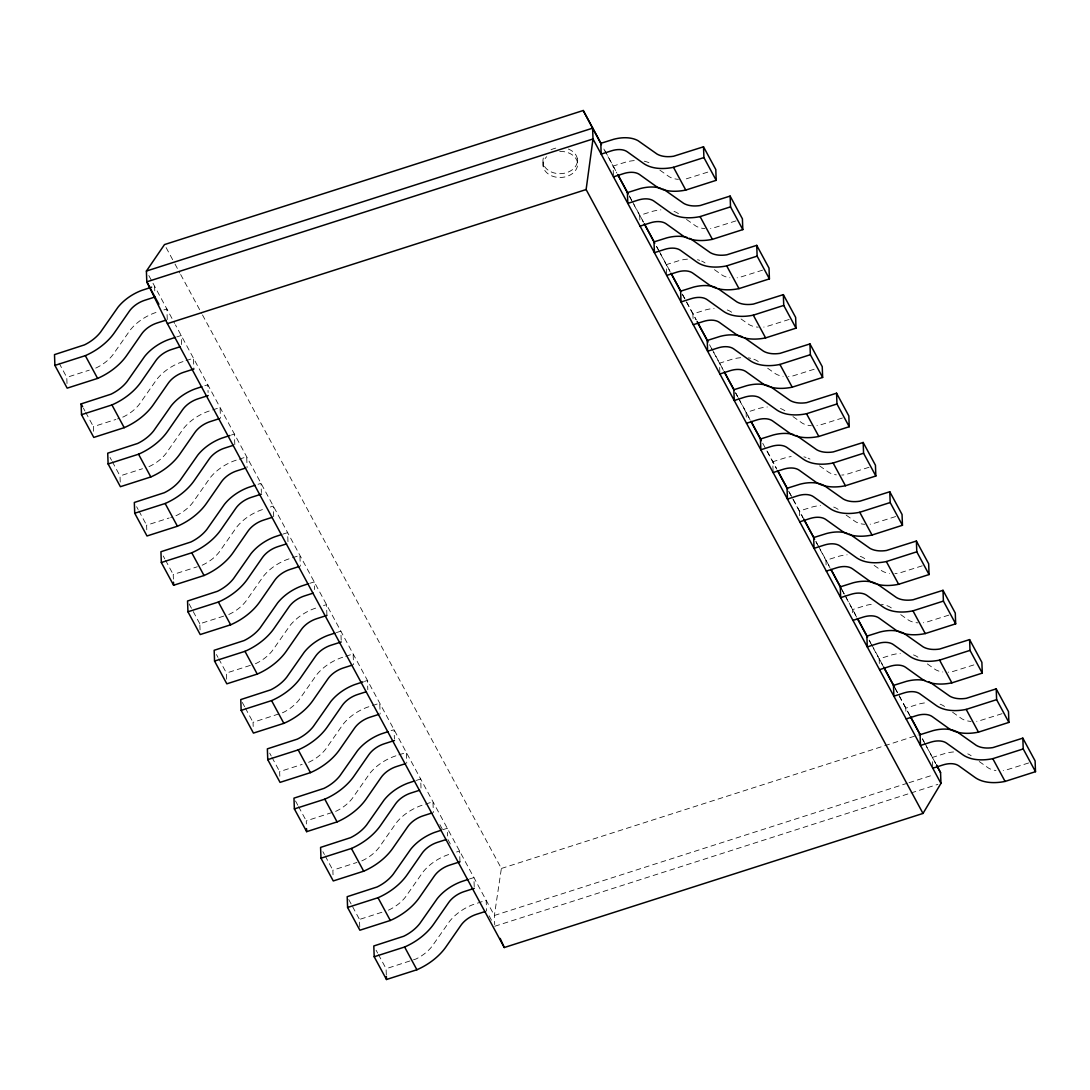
<?xml version="1.0" encoding="UTF-8"?>
<svg xmlns="http://www.w3.org/2000/svg" width="1090" height="1090" viewBox="0 0 1090 1090"><rect width="100%" height="100%" fill="white"/><g stroke="black" fill="none" stroke-linecap="round" stroke-linejoin="round"><path stroke-width="0.75" stroke-dasharray="5 3.75" d="M202.468 314.901L501.373 868.471L494.369 915.477L494.71 924.715M95.729 368.093L96.724 367.63A30.997 19.102 -28.4 0 0 112.733 354.999L130.282 329.97A36.842 22.699 -28.4 0 1 153.935 313.171L156.415 312.312M148.948 466.656L149.943 466.193A30.997 19.102 -28.4 0 0 165.953 453.563L183.502 428.52A36.842 22.699 -28.4 0 1 207.154 411.734L209.634 410.862M202.168 565.206L203.162 564.756A30.997 19.102 -28.4 0 0 219.172 552.126L236.721 527.083A36.842 22.699 -28.4 0 1 260.374 510.297L262.853 509.425M228.777 614.488L229.772 614.038A30.997 19.102 -28.4 0 0 245.781 601.394L263.33 576.365A36.842 22.699 -28.4 0 1 286.983 559.565L289.463 558.707M255.387 663.769L256.382 663.306A30.997 19.102 -28.4 0 0 272.391 650.676L289.926 625.646A36.842 22.699 -28.4 0 1 313.593 608.847L316.073 607.988M308.593 762.332L309.601 761.869A30.997 19.102 -28.4 0 0 325.61 749.239L343.146 724.196A36.842 22.699 -28.4 0 1 366.812 707.41L379.742 703.2L380.137 713.977M361.812 860.882L362.806 860.432A30.997 19.102 -28.4 0 0 378.83 847.802L396.365 822.759A36.842 22.699 -28.4 0 1 420.031 805.973L422.511 805.101M388.421 910.164L389.416 909.714A30.997 19.102 -28.4 0 0 405.439 897.07L422.975 872.041A36.842 22.699 -28.4 0 1 446.641 855.241L449.121 854.383M183.025 361.58L180.545 362.452A36.842 22.699 -28.4 0 0 156.892 379.238L139.343 404.281A30.997 19.102 -28.4 0 1 123.334 416.911L117.516 418.914M236.244 460.144L233.764 461.016A36.842 22.699 -28.4 0 0 210.111 477.802L192.562 502.844A30.997 19.102 -28.4 0 1 176.553 515.475L170.735 517.478M342.682 657.256L340.203 658.128A36.842 22.699 -28.4 0 0 316.536 674.914L299.001 699.957A30.997 19.102 -28.4 0 1 282.991 712.587L253.043 722.316L253.207 726.935M395.902 755.82L393.422 756.692A36.842 22.699 -28.4 0 0 369.755 773.478L352.22 798.52A30.997 19.102 -28.4 0 1 336.197 811.151L306.263 820.879L306.372 823.958M163.882 309.914L166.879 308.961L167.274 319.738M176.716 336.933L181.199 335.488L181.54 344.74M67.008 383.517L66.776 377.358L89.298 370.15M707.764 172.125L685.842 178.992A30.997 19.102 -28.4 0 1 683.92 179.237M186.009 360.627L193.475 358.242L193.87 369.019M204.825 385.724L207.809 384.77L208.095 392.468M93.563 431.258L93.386 426.64L115.908 419.432M735.982 220.889L712.451 228.273A30.997 19.102 -28.4 0 1 710.53 228.519M212.618 409.908L220.085 407.524L220.48 418.301M231.434 435.005L234.418 434.052L234.813 444.829M120.227 482.08L119.995 475.921L142.517 468.714M762.591 270.156L739.061 277.555A30.997 19.102 -28.4 0 1 737.14 277.8M239.228 459.19L246.694 456.792L247.089 467.583M258.044 484.287L261.028 483.333L261.368 492.571M146.782 529.822L146.605 525.203L169.127 517.995M789.187 319.438L765.671 326.837A30.997 19.102 -28.4 0 1 763.749 327.082M270.32 507.027L273.304 506.073L273.699 516.851M283.155 534.045L287.637 532.615L287.978 541.853M173.392 579.103L173.215 574.485L197.345 566.759M814.189 369.238L792.28 376.118A30.997 19.102 -28.4 0 1 788.479 376.5M292.447 557.753L299.913 555.355L300.309 566.132M309.764 583.327L314.247 581.896L314.533 589.595M200.056 629.925L199.824 623.766L223.941 616.041M842.406 418.001L818.89 425.386A30.997 19.102 -28.4 0 1 816.969 425.645M323.539 605.59L326.523 604.637L326.918 615.414M336.374 632.609L340.857 631.165L341.197 640.416M226.666 679.193L226.434 673.034L250.55 665.309M869.016 467.283L845.499 474.668A30.997 19.102 -28.4 0 1 841.698 475.063M345.666 656.303L353.133 653.918L353.528 664.696M364.469 681.413L367.466 680.446L367.807 689.684M895.626 516.565L872.109 523.949A30.997 19.102 -28.4 0 1 870.188 524.195M391.078 730.682L394.076 729.728L394.403 738.966M279.817 776.216L279.653 771.597L302.162 764.39M922.235 565.833L898.719 573.231A30.997 19.102 -28.4 0 1 894.917 573.626M398.885 754.866L406.352 752.468L406.747 763.259M416.203 780.44L420.685 779.009L421.012 788.247M948.845 615.114L925.328 622.513A30.997 19.102 -28.4 0 1 923.407 622.758M425.495 804.148L432.962 801.75L433.357 812.527M442.812 829.722L447.281 828.291L447.568 835.989M333.036 874.779L332.872 870.161L356.989 862.435M973.847 664.914L951.938 671.794A30.997 19.102 -28.4 0 1 948.137 672.176M456.587 851.985L459.571 851.031L459.966 861.808M501.373 868.471L918.489 734.905M469.422 879.003L473.891 877.573L474.232 886.81M359.755 927.14L359.482 919.442L383.598 911.717M1002.064 713.678L978.548 721.062A30.997 19.102 -28.4 0 1 976.626 721.321M907.398 783.22L494.369 915.477L175.463 324.875M909.019 782.702L932.931 775.045M494.765 926.255L909.414 793.479M911.022 792.961L937.904 784.35M386.31 974.869L386.092 968.71L416.026 958.982A30.997 19.102 -28.4 0 0 432.035 946.352L449.584 921.323A36.842 22.699 -28.4 0 1 473.237 904.523L486.181 900.313L486.576 911.09M1028.674 762.959L1005.157 770.344A30.997 19.102 -28.4 0 1 1003.236 770.589M678.457 213.681L676.944 212.714A36.842 22.699 -28.4 0 0 673.02 211.038M705.067 262.949L703.554 261.995A36.842 22.699 -28.4 0 0 701.674 261.082M731.676 312.231L730.164 311.277A36.842 22.699 -28.4 0 0 724.046 309.015M758.286 361.512L756.773 360.558A36.842 22.699 -28.4 0 0 752.849 358.882M784.895 410.794L783.383 409.84A36.842 22.699 -28.4 0 0 779.459 408.164M838.115 509.357L836.602 508.39A36.842 22.699 -28.4 0 0 832.678 506.714M864.724 558.625L863.212 557.671A36.842 22.699 -28.4 0 0 857.094 555.409M891.334 607.907L889.822 606.953A36.842 22.699 -28.4 0 0 881.374 604.282M917.944 657.188L916.431 656.235A36.842 22.699 -28.4 0 0 912.507 654.559M944.553 706.47L943.041 705.516A36.842 22.699 -28.4 0 0 939.117 703.84M971.163 755.751L969.65 754.784A36.842 22.699 -28.4 0 0 967.77 753.871M659.9 170.163L669.287 176.784A30.997 19.102 -28.4 0 0 678.416 179.359M686.509 219.431L695.897 226.066A30.997 19.102 -28.4 0 0 705.026 228.641M714.454 269.68L722.506 275.348A30.997 19.102 -28.4 0 0 729.919 277.746M741.064 318.961L749.116 324.629A30.997 19.102 -28.4 0 0 758.245 327.191M767.673 368.229L775.726 373.911A30.997 19.102 -28.4 0 0 783.138 376.295M792.934 416.557L802.335 423.193A30.997 19.102 -28.4 0 0 811.464 425.754M819.544 465.839L828.945 472.461A30.997 19.102 -28.4 0 0 836.343 474.858M846.153 515.107L855.555 521.742A30.997 19.102 -28.4 0 0 864.683 524.317M874.112 565.356L882.164 571.024A30.997 19.102 -28.4 0 0 889.563 573.422M900.722 614.637L908.774 620.305A30.997 19.102 -28.4 0 0 917.903 622.867M927.331 663.905L935.384 669.587A30.997 19.102 -28.4 0 0 942.782 671.971M952.592 712.233L961.98 718.869A30.997 19.102 -28.4 0 0 971.122 721.43M979.202 761.515L988.589 768.137A30.997 19.102 -28.4 0 0 996.001 770.535M605.045 150.897L617.158 173.337M629.271 195.778L631.696 200.274M632.513 201.773L643.822 222.714M656.739 246.653L658.36 249.651M659.164 251.136L670.473 272.091M682.599 294.532L696.333 319.956M711.675 348.391L723.787 370.832M735.913 393.272L737.521 396.269M738.339 397.755L750.451 420.209M767.415 451.628L776.298 468.073M789.228 492.012L802.962 517.45M815.892 541.389L817.5 544.387M818.318 545.872L829.626 566.827M841.739 589.268L844.164 593.75M844.968 595.249L857.081 617.689M869.207 640.13L870.815 643.127M871.632 644.626L882.941 665.568M895.053 688.008L909.591 714.945M603.86 149.03L616.831 173.037M629.707 196.881L643.468 222.374M656.384 246.299L670.105 271.71M682.217 294.137L695.938 319.561M709.535 344.726L723.392 370.396M735.369 392.577L750.029 419.732M762.741 443.276L776.679 469.082M788.588 491.14L803.316 518.418M815.96 541.839L829.967 567.754M841.807 589.69L856.604 617.104M869.18 640.402L883.241 666.44M895.026 688.253L909.891 715.776M922.399 738.952L925.465 744.647M926.241 746.064L935.724 763.627M166.116 247.58L174.196 262.54M175 264.039L179.85 273.018M180.654 274.503L201.664 313.402M148.826 275.538L174.659 323.389M439.856 824.585L442.281 829.068M447.935 839.532L450.361 844.014M489.11 915.791L492.339 921.772M59.105 363.147L66.776 377.358M83.412 408.164L84.952 411.012M85.715 412.429L93.386 426.64M110.022 457.446L111.561 460.28M112.325 461.71L119.995 475.921M136.632 506.727L138.157 509.561M138.934 510.992L146.605 525.203M163.241 555.995L164.767 558.843M165.544 560.26L173.215 574.485M189.074 603.86L199.824 623.766M216.46 654.559L217.986 657.406M218.763 658.823L226.434 673.034M242.293 702.423L244.596 706.688M245.373 708.105L253.043 722.316M269.666 753.122L271.206 755.956M271.969 757.387L279.653 771.597M295.513 800.973L297.815 805.238M298.578 806.668L306.263 820.879M322.885 851.672L324.425 854.519M325.188 855.936L332.872 870.161M348.732 899.536L351.798 905.218M352.574 906.648L359.482 919.442M376.105 950.235L377.644 953.082M378.407 954.499L386.092 968.71M922.467 738.802L924.034 741.731M924.824 743.203L935.847 763.777M932.713 766.679L932.372 757.441L945.316 753.367A36.842 22.699 -28.4 0 1 953.559 751.95M905.885 711.239L905.763 708.159L918.707 704.086A36.842 22.699 -28.4 0 1 926.95 702.669M879.33 663.497L879.167 658.878L892.097 654.804A36.842 22.699 -28.4 0 1 900.34 653.387M852.666 612.675L852.557 609.596L865.487 605.522A36.842 22.699 -28.4 0 1 873.744 604.105M826.111 564.933L825.948 560.315L838.878 556.254A36.842 22.699 -28.4 0 1 847.134 554.824M799.501 515.665L799.338 511.033L812.268 506.973A36.842 22.699 -28.4 0 1 820.525 505.556M773.069 471.003L772.728 461.765L785.672 457.691A36.842 22.699 -28.4 0 1 791.204 456.574M746.282 417.102L746.119 412.483L759.062 408.409A36.842 22.699 -28.4 0 1 767.305 406.992M719.85 372.439L719.509 363.202L732.453 359.128A36.842 22.699 -28.4 0 1 740.696 357.711M693.063 318.539L692.899 313.92L705.843 309.846A36.842 22.699 -28.4 0 1 714.086 308.429M666.63 273.876L666.29 264.638L679.234 260.578A36.842 22.699 -28.4 0 1 687.477 259.147M639.857 219.989L639.68 215.357L652.624 211.297A36.842 22.699 -28.4 0 1 660.867 209.88M613.411 175.327L613.071 166.089L626.014 162.015A36.842 22.699 -28.4 0 1 634.257 160.598M577.346 158.799L577.482 162.614M543.038 162.505L543.188 166.32M154.589 286.22L154.766 290.839M568.312 149.03A17.29 13.026 -2.1 0 1 575.888 165.844A17.29 13.026 -2.1 0 1 553.897 172.888A17.29 13.026 -2.1 0 1 543.76 156.878M551.036 149.752A17.29 13.026 -2.1 0 1 556.609 147.968M559.729 151.456A17.29 13.026 -2.1 0 1 577.278 166.756A17.29 13.026 -2.1 0 1 553.12 176.416A17.29 13.026 -2.1 0 1 546.717 156.66M803.875 456.86A36.842 22.699 -28.4 0 1 806.069 457.446M808.112 458.195A36.842 22.699 -28.4 0 1 809.993 459.108M748.326 357.888A36.842 22.699 -28.4 0 1 750.656 358.297M697.437 259.733A36.842 22.699 -28.4 0 1 699.63 260.319M644.217 161.184A36.842 22.699 -28.4 0 1 650.335 163.432"/><path stroke-width="1.5" d="M922.998 813.44L586.12 189.551L593.001 138.961L592.606 128.17L583.232 110.499L164.495 244.582L146.401 271.056L146.796 281.833L167.397 323.635L504.275 947.523L922.998 813.44L940.956 783.383L940.561 772.606L936.623 765.248M146.401 271.056L592.606 128.17L601.489 144.629M151.605 287.174L141.659 290.43A36.842 22.699 -28.4 0 0 117.992 307.216L100.457 332.259A30.997 19.102 -28.4 0 1 84.448 344.89L54.5 354.618L54.895 365.395L67.171 388.149L97.596 378.407A47.415 29.212 -28.4 0 0 126.74 355.422L141.591 334.017A20.424 12.59 -28.4 0 1 157.124 322.981L165.816 320.201M154.984 296.998L144.847 300.241A20.424 12.59 -28.4 0 0 129.301 311.277L114.45 332.668A47.415 29.212 -28.4 0 1 85.32 355.653L54.895 365.395M703.513 146.796L673.566 156.252A30.997 19.102 -28.4 0 1 657.011 154.044L638.059 140.692A36.842 22.699 -28.4 0 0 613.738 139.275L600.794 143.335L601.19 154.112L611.327 150.87A20.424 12.59 -28.4 0 1 627.309 151.81L643.373 163.309A47.415 29.212 -28.4 0 0 673.497 167.315L703.908 157.573L703.513 146.796L715.803 169.549L716.198 180.327L685.774 190.069A47.415 29.212 -28.4 0 1 655.649 186.049L639.585 174.55A20.424 12.59 -28.4 0 0 623.603 173.61L613.466 176.866M167.397 323.635L586.12 189.551M175.231 337.409L168.269 339.712A36.842 22.699 -28.4 0 0 144.602 356.498L127.067 381.541A30.997 19.102 -28.4 0 1 111.057 394.171L81.11 403.899L81.505 414.677L93.781 437.417L124.206 427.675A47.415 29.212 -28.4 0 0 153.336 404.69L168.201 383.298A20.424 12.59 -28.4 0 1 183.733 372.262L193.87 369.019M180.15 346.743L171.457 349.522A20.424 12.59 -28.4 0 0 155.911 360.545L141.06 381.95A47.415 29.212 -28.4 0 1 111.929 404.935L81.505 414.677M640.075 226.148L650.212 222.891A20.424 12.59 -28.4 0 1 666.194 223.832L682.258 235.331A47.415 29.212 -28.4 0 0 712.383 239.337L742.808 229.609L742.413 218.817L730.123 196.077L700.175 205.533A30.997 19.102 -28.4 0 1 683.621 203.326L664.668 189.973A36.842 22.699 -28.4 0 0 662.788 189.047M660.744 188.297A36.842 22.699 -28.4 0 0 640.334 188.543L627.404 192.617L627.799 203.394L637.936 200.151A20.424 12.59 -28.4 0 1 653.918 201.091L669.982 212.591A47.415 29.212 -28.4 0 0 700.093 216.597L730.518 206.855L730.123 196.077M201.841 386.691L194.878 388.994A36.842 22.699 -28.4 0 0 171.212 405.78L153.676 430.822A30.997 19.102 -28.4 0 1 137.667 443.453L107.719 453.181L108.114 463.959L120.391 486.699L150.815 476.957A47.415 29.212 -28.4 0 0 179.945 453.971L194.81 432.58A20.424 12.59 -28.4 0 1 210.343 421.544L219.035 418.764M208.204 395.547L198.067 398.804A20.424 12.59 -28.4 0 0 182.521 409.826L167.669 431.231A47.415 29.212 -28.4 0 1 138.539 454.217L108.114 463.959M666.685 275.416L676.822 272.173A20.424 12.59 -28.4 0 1 692.804 273.113L708.868 284.613A47.415 29.212 -28.4 0 0 738.993 288.618L769.417 278.877L769.022 268.099L756.732 245.359L726.785 254.815A30.997 19.102 -28.4 0 1 710.23 252.608L691.278 239.255A36.842 22.699 -28.4 0 0 689.398 238.328M687.354 237.579A36.842 22.699 -28.4 0 0 666.944 237.824L654.014 241.898L654.409 252.676L664.546 249.433A20.424 12.59 -28.4 0 1 680.528 250.359L696.578 261.873A47.415 29.212 -28.4 0 0 726.703 265.878L757.128 256.136L756.732 245.359M229.935 435.482L221.488 438.262A36.842 22.699 -28.4 0 0 197.821 455.061L180.286 480.091A30.997 19.102 -28.4 0 1 164.277 492.735L134.329 502.463L134.724 513.24L147 535.98L177.425 526.238A47.415 29.212 -28.4 0 0 206.555 503.253L221.406 481.848A20.424 12.59 -28.4 0 1 236.952 470.826L245.645 468.046M717.888 288.537L736.84 301.889A30.997 19.102 -28.4 0 0 753.394 304.083L783.342 294.641L783.737 305.418L753.313 315.16A47.415 29.212 -28.4 0 1 723.188 311.154L707.138 299.641A20.424 12.59 -28.4 0 0 691.155 298.715L681.018 301.957L680.623 291.18L693.553 287.106A36.842 22.699 -28.4 0 1 716.007 287.61M233.369 445.292L224.676 448.085A20.424 12.59 -28.4 0 0 209.13 459.108L194.279 480.513A47.415 29.212 -28.4 0 1 165.149 503.498L134.724 513.24M693.294 324.697L703.432 321.455A20.424 12.59 -28.4 0 1 719.414 322.395L735.477 333.894A47.415 29.212 -28.4 0 0 765.602 337.9L796.027 328.158L795.632 317.381L783.342 294.641M255.06 485.241L248.098 487.543A36.842 22.699 -28.4 0 0 224.431 504.343L206.896 529.372A30.997 19.102 -28.4 0 1 190.873 542.003L160.939 551.731L161.334 562.522L173.61 585.262L204.034 575.52A47.415 29.212 -28.4 0 0 233.165 552.535L248.016 531.13A20.424 12.59 -28.4 0 1 263.562 520.107L272.255 517.314M261.423 494.111L251.286 497.353A20.424 12.59 -28.4 0 0 235.74 508.39L220.889 529.794A47.415 29.212 -28.4 0 1 191.758 552.78L161.334 562.522M719.904 373.979L730.041 370.736A20.424 12.59 -28.4 0 1 746.023 371.663L762.087 383.176A47.415 29.212 -28.4 0 0 792.212 387.182L822.637 377.44L822.242 366.662L809.952 343.922L780.004 353.364A30.997 19.102 -28.4 0 1 763.45 351.157L744.497 337.805M742.617 336.892A36.842 22.699 -28.4 0 0 720.163 336.388L707.233 340.462L707.628 351.239L717.765 347.983A20.424 12.59 -28.4 0 1 733.747 348.923L749.797 360.422A47.415 29.212 -28.4 0 0 779.922 364.442L810.347 354.7L809.952 343.922M281.656 534.522L274.707 536.825A36.842 22.699 -28.4 0 0 251.041 553.611L233.505 578.654A30.997 19.102 -28.4 0 1 217.482 591.284L187.548 601.012L187.943 611.79L200.219 634.544L230.644 624.802A47.415 29.212 -28.4 0 0 259.774 601.816L274.625 580.411A20.424 12.59 -28.4 0 1 290.172 569.389L298.864 566.596M286.588 543.856L277.896 546.635A20.424 12.59 -28.4 0 0 262.349 557.671L247.498 579.076A47.415 29.212 -28.4 0 1 218.368 602.048L187.943 611.79M746.514 423.261L756.651 420.018A20.424 12.59 -28.4 0 1 772.633 420.944L788.697 432.457A47.415 29.212 -28.4 0 0 818.822 436.463L849.233 426.721L848.837 415.944L836.561 393.19L806.614 402.646A30.997 19.102 -28.4 0 1 790.059 400.439L771.107 387.086M769.227 386.173A36.842 22.699 -28.4 0 0 746.773 385.669L733.843 389.73L734.238 400.52L744.375 397.264A20.424 12.59 -28.4 0 1 760.357 398.204L776.407 409.704A47.415 29.212 -28.4 0 0 806.532 413.723L836.957 403.981L836.561 393.19M308.266 583.804L301.303 586.107A36.842 22.699 -28.4 0 0 277.65 602.893L260.115 627.935A30.997 19.102 -28.4 0 1 244.092 640.566L214.158 650.294L214.553 661.071L226.829 683.825L257.254 674.083A47.415 29.212 -28.4 0 0 286.384 651.098L301.235 629.693A20.424 12.59 -28.4 0 1 316.781 618.657L326.918 615.414M313.184 593.137L304.505 595.917A20.424 12.59 -28.4 0 0 288.959 606.953L274.108 628.344A47.415 29.212 -28.4 0 1 244.964 651.33L214.553 661.071M773.123 472.542L783.26 469.286A20.424 12.59 -28.4 0 1 799.243 470.226L815.306 481.726A47.415 29.212 -28.4 0 0 845.431 485.745L875.842 476.003L875.447 465.226L863.171 442.472L833.223 451.928A30.997 19.102 -28.4 0 1 816.655 449.72L797.716 436.368A36.842 22.699 -28.4 0 0 795.836 435.455M793.793 434.692A36.842 22.699 -28.4 0 0 773.382 434.951L760.438 439.011L760.834 449.788L770.984 446.546A20.424 12.59 -28.4 0 1 786.966 447.486L803.017 458.985A47.415 29.212 -28.4 0 0 833.142 462.991L863.566 453.249L863.171 442.472M334.875 633.086L327.913 635.388A36.842 22.699 -28.4 0 0 304.26 652.174L286.711 677.217A30.997 19.102 -28.4 0 1 270.702 689.847L240.767 699.576L241.162 710.353L253.439 733.093L283.863 723.351A47.415 29.212 -28.4 0 0 312.993 700.38L327.845 678.975A20.424 12.59 -28.4 0 1 343.391 667.938L352.084 665.159M341.252 641.956L331.101 645.198A20.424 12.59 -28.4 0 0 315.569 656.221L300.717 677.626A47.415 29.212 -28.4 0 1 271.574 700.611L241.162 710.353M889.781 491.754L859.833 501.209A30.997 19.102 -28.4 0 1 843.265 499.002L824.312 485.649A36.842 22.699 -28.4 0 0 799.992 484.219L787.048 488.293L787.443 499.07L797.594 495.827A20.424 12.59 -28.4 0 1 813.562 496.768L829.626 508.267A47.415 29.212 -28.4 0 0 859.751 512.273L890.176 502.531L889.781 491.754L902.057 514.494L902.452 525.285L872.027 535.027A47.415 29.212 -28.4 0 1 841.902 531.007L825.852 519.508A20.424 12.59 -28.4 0 0 809.87 518.567L799.733 521.824M362.984 681.89L354.522 684.67A36.842 22.699 -28.4 0 0 330.87 701.456L313.321 726.499A30.997 19.102 -28.4 0 1 297.311 739.129L267.363 748.857L267.759 759.635L280.048 782.375L310.473 772.633A47.415 29.212 -28.4 0 0 339.603 749.648L354.454 728.256A20.424 12.59 -28.4 0 1 370 717.22L378.693 714.441M366.404 691.7L357.711 694.48A20.424 12.59 -28.4 0 0 342.178 705.502L327.327 726.907A47.415 29.212 -28.4 0 1 298.183 749.893L267.759 759.635M826.343 571.092L836.48 567.849A20.424 12.59 -28.4 0 1 852.462 568.789L868.512 580.289A47.415 29.212 -28.4 0 0 898.637 584.294L929.062 574.553L928.666 563.775L916.39 541.035L886.429 550.491A30.997 19.102 -28.4 0 1 869.875 548.284L850.922 534.931A36.842 22.699 -28.4 0 0 849.042 534.005M846.998 533.255A36.842 22.699 -28.4 0 0 826.601 533.5L813.658 537.574L814.053 548.352L824.203 545.109A20.424 12.59 -28.4 0 1 840.172 546.035L856.236 557.549A47.415 29.212 -28.4 0 0 886.361 561.554L916.785 551.812L916.39 541.035M388.094 731.649L381.132 733.938A36.842 22.699 -28.4 0 0 357.479 750.738L339.93 775.767A30.997 19.102 -28.4 0 1 323.921 788.411L293.973 798.139L294.368 808.916L306.658 831.656L337.083 821.915A47.415 29.212 -28.4 0 0 366.213 798.929L381.064 777.524A20.424 12.59 -28.4 0 1 396.61 766.502L405.303 763.722M394.471 740.505L384.32 743.762A20.424 12.59 -28.4 0 0 368.788 754.784L353.937 776.189A47.415 29.212 -28.4 0 1 324.793 799.174L294.368 808.916M852.952 620.374L863.089 617.131A20.424 12.59 -28.4 0 1 879.071 618.071L895.122 629.57A47.415 29.212 -28.4 0 0 925.247 633.576L955.671 623.834L955.276 613.057L943 590.317L913.038 599.759A30.997 19.102 -28.4 0 1 896.484 597.565L877.532 584.213M875.651 583.286A36.842 22.699 -28.4 0 0 853.211 582.782L840.267 586.856L840.663 597.633L850.813 594.391A20.424 12.59 -28.4 0 1 866.782 595.317L882.846 606.83A47.415 29.212 -28.4 0 0 912.97 610.836L943.395 601.094L943 590.317M414.704 780.917L407.742 783.22A36.842 22.699 -28.4 0 0 384.089 800.019L366.54 825.048A30.997 19.102 -28.4 0 1 350.53 837.679L320.583 847.407L320.978 858.198L333.267 880.938L363.692 871.196A47.415 29.212 -28.4 0 0 392.822 848.211L407.674 826.806A20.424 12.59 -28.4 0 1 423.22 815.783L431.913 812.99M419.623 790.25L410.93 793.029A20.424 12.59 -28.4 0 0 395.397 804.066L380.546 825.471A47.415 29.212 -28.4 0 1 351.402 848.456L320.978 858.198M969.61 639.598L939.648 649.041A30.997 19.102 -28.4 0 1 923.094 646.847L904.141 633.481A36.842 22.699 -28.4 0 0 879.821 632.064L866.877 636.138L867.272 646.915L877.409 643.659A20.424 12.59 -28.4 0 1 893.391 644.599L909.455 656.098A47.415 29.212 -28.4 0 0 939.58 660.118L970.005 650.376L969.61 639.598L981.886 662.339L982.281 673.116L951.856 682.858A47.415 29.212 -28.4 0 1 921.731 678.852L905.681 667.339A20.424 12.59 -28.4 0 0 889.699 666.412L879.562 669.655M441.314 830.199L434.351 832.501A36.842 22.699 -28.4 0 0 410.698 849.287L393.149 874.33A30.997 19.102 -28.4 0 1 377.14 886.96L347.192 896.689L347.587 907.466L359.877 930.22L390.302 920.478A47.415 29.212 -28.4 0 0 419.432 897.492L434.283 876.087A20.424 12.59 -28.4 0 1 449.829 865.065L459.966 861.808M446.232 839.532L437.54 842.311A20.424 12.59 -28.4 0 0 422.007 853.347L407.142 874.752A47.415 29.212 -28.4 0 1 378.012 897.724L347.587 907.466M906.158 718.937L916.308 715.694A20.424 12.59 -28.4 0 1 932.291 716.621L948.341 728.134A47.415 29.212 -28.4 0 0 978.466 732.139L1008.89 722.398L1008.495 711.62L996.219 688.866L966.258 698.322A30.997 19.102 -28.4 0 1 949.703 696.115L930.751 682.762A36.842 22.699 -28.4 0 0 928.871 681.85M924.633 680.501A36.842 22.699 -28.4 0 0 906.43 681.345L893.487 685.406L893.882 696.197L904.019 692.94A20.424 12.59 -28.4 0 1 920.001 693.88L936.065 705.38A47.415 29.212 -28.4 0 0 966.19 709.399L996.614 699.657L996.219 688.866M467.923 879.48L460.961 881.783A36.842 22.699 -28.4 0 0 437.308 898.569L419.759 923.611A30.997 19.102 -28.4 0 1 403.75 936.242L373.802 945.97L374.197 956.748L386.487 979.501L416.898 969.759A47.415 29.212 -28.4 0 0 446.042 946.774L460.893 925.369A20.424 12.59 -28.4 0 1 476.425 914.333L485.118 911.553M474.286 888.35L464.149 891.593A20.424 12.59 -28.4 0 0 448.617 902.629L433.752 924.02A47.415 29.212 -28.4 0 1 404.622 947.006L374.197 956.748M1022.829 738.148L992.867 747.604A30.997 19.102 -28.4 0 1 976.313 745.397L957.361 732.044A36.842 22.699 -28.4 0 0 933.04 730.627L920.096 734.687L920.491 745.465L930.628 742.222A20.424 12.59 -28.4 0 1 946.611 743.162L962.674 754.662A47.415 29.212 -28.4 0 0 992.799 758.667L1023.224 748.925L1022.829 738.148L1035.105 760.902L1035.5 771.679L1005.075 781.421A47.415 29.212 -28.4 0 1 974.95 777.402L958.9 765.902A20.424 12.59 -28.4 0 0 942.918 764.962L932.768 768.218M703.908 157.573L716.198 180.327M730.518 206.855L742.808 229.609M757.128 256.136L769.417 278.877M783.737 305.418L796.027 328.158M810.347 354.7L822.637 377.44M836.957 403.981L849.233 426.721M863.566 453.249L875.842 476.003M890.176 502.531L902.452 525.285M916.785 551.812L929.062 574.553M943.395 601.094L955.671 623.834M970.005 650.376L982.281 673.116M996.614 699.657L1008.89 722.398M1023.224 748.925L1035.5 771.679M673.497 167.315L685.774 190.069M700.093 216.597L712.383 239.337M726.703 265.878L738.993 288.618M753.313 315.16L765.602 337.9M779.922 364.442L792.212 387.182M806.532 413.723L818.822 436.463M833.142 462.991L845.431 485.745M859.751 512.273L872.027 535.027M886.361 561.554L898.637 584.294M912.97 610.836L925.247 633.576M939.58 660.118L951.856 682.858M966.19 709.399L978.466 732.139M992.799 758.667L1005.075 781.421M583.232 110.499L600.999 143.417M617.962 174.836L627.663 192.794M644.626 224.213L654.313 242.171M671.277 273.576L680.978 291.534M697.137 321.455L707.642 340.911M724.605 372.33L734.292 390.274M751.255 421.694L760.152 438.153M777.919 471.071L787.607 489.029M803.766 518.949L814.271 538.392M831.234 569.811L840.118 586.27M857.898 619.188L867.586 637.146M883.745 667.066L894.25 686.509M910.409 716.43L920.096 734.388M617.635 174.523L628.126 193.966M644.272 223.872L654.763 243.302M670.922 273.209L680.61 291.153M697.559 322.545L708.05 341.988M724.196 371.894L733.883 389.839M750.847 421.231L761.338 440.673M777.483 470.567L787.171 488.511M804.12 519.916L814.625 539.346M830.771 569.253L841.262 588.695M857.408 618.589L867.095 636.533M884.058 667.938L894.549 687.368M910.695 717.275L920.382 735.219M936.528 765.125L940.561 772.606M940.956 783.383L593.001 138.961L146.796 281.833L158.908 304.26M85.32 355.653L97.596 378.407M111.929 404.935L124.206 427.675M138.539 454.217L150.815 476.957M165.149 503.498L177.425 526.238M191.758 552.78L204.034 575.52M218.368 602.048L230.644 624.802M244.964 651.33L257.254 674.083M271.574 700.611L283.863 723.351M298.183 749.893L310.473 772.633M324.793 799.174L337.083 821.915M351.402 848.456L363.692 871.196M378.012 897.724L390.302 920.478M404.622 947.006L416.898 969.759M81.11 403.899L82.649 406.747M500.187 938.408L504.275 947.523M386.364 976.422L386.487 979.501M306.535 828.577L306.658 831.656M173.501 582.183L173.61 585.262"/></g></svg>
